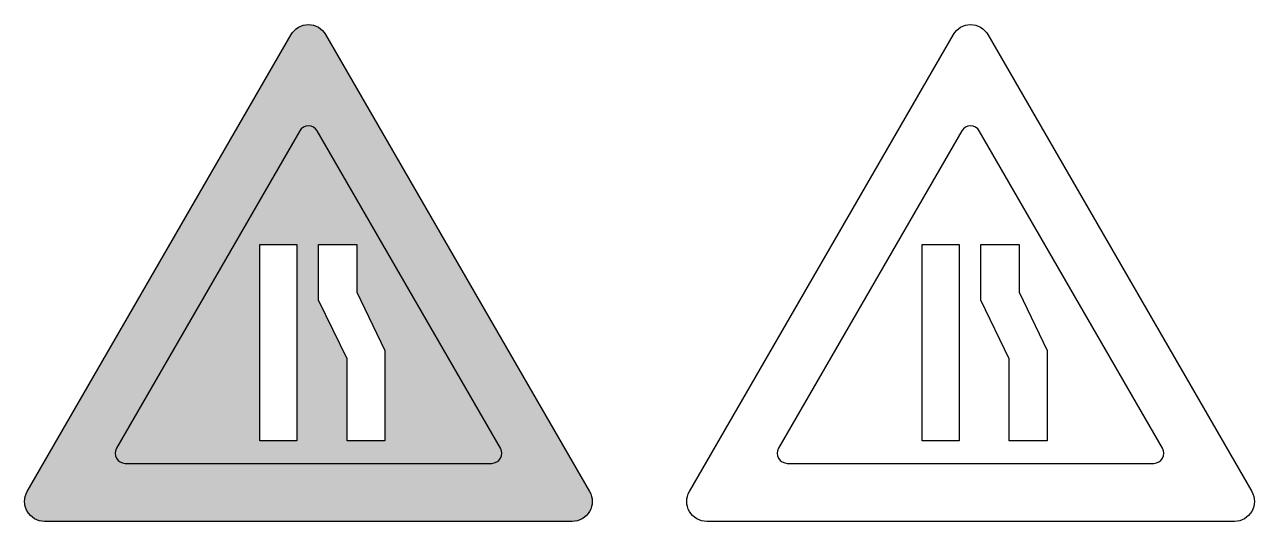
# Model space of a CAD drawing. Extents: x 607 to 1907, y 6 to 531.
import ezdxf

# ---------------------------------------------------------------- set-up
doc = ezdxf.new("R2010")
doc.units = 0
doc.header["$MEASUREMENT"] = 0

msp = doc.modelspace()

# ---------------------------------------------------------------- hatches: boundary and pattern name
h = msp.add_hatch(color=1)
edge = h.paths.add_edge_path()
edge.add_line((925.0437323449285, 520.306), (1204.046732344928, 37.07229999999998))
edge.add_arc((1185.829286291775, 26.57971014307119), 21.02307738189787, -89.9524529491373, 29.940386055489512, ccw=False)
edge.add_line((1185.846732344928, 5.55664), (627.8517323449285, 5.558590000000001))
edge.add_arc((627.8706273106634, 26.58016812057474), 21.02158661231728, 150.0527378198387, 269.9485004649556, ccw=False)
edge.add_line((609.6557323449283, 37.0742), (888.6517323449282, 520.306))
edge.add_arc((906.8477323449283, 509.779073385161), 21.02166977083914, 30.050656878707116, 149.9493431212929, ccw=False)
edge = h.paths.add_edge_path(flags=16)
edge.add_arc((1100.61742086282, 77.5528852581472), 10.60508934598243, 270.0503068552257, 389.9455535669123)
edge.add_line((1109.806732344928, 82.8467), (916.0287323449281, 418.479))
edge.add_arc((906.8492323449282, 413.1674854933663), 10.60544231063372, 30.05487035694171, 149.9451296430583)
edge.add_line((897.6697323449282, 418.479), (703.8937323449284, 82.84620000000001))
edge.add_arc((713.0827508439257, 77.55221549146778), 10.60492022372139, 150.0528615176328, 269.9458725023034)
edge.add_line((713.0727323449285, 66.9473), (1100.626732344929, 66.9478))
h = msp.add_hatch(color=7)
h.paths.add_polyline_path([(916.0287323449281, 418.479, 0.576712), (897.6697323449282, 418.479), (703.8937323449284, 82.8462, 0.5767280000000001), (713.0727323449285, 66.9473), (1100.626732344929, 66.9478, 0.5767410000000001), (1109.806732344928, 82.8467)])
h.paths.add_polyline_path([(958.0757323449282, 247.9149999999998), (987.7267323449283, 186.3739999999998), (987.7267323449282, 90.69379999999998), (947.7437323449284, 90.6938), (947.743732344928, 177.39), (917.6467323449284, 239.38), (917.6467323449283, 298.2259999999999), (958.0757323449282, 298.226)], flags=16)
h.paths.add_polyline_path([(894.7377323449284, 90.6938), (855.6567323449283, 90.6938), (855.6567323449283, 298.2260000000001), (894.7377323449285, 298.226)], flags=16)

# ---------------------------------------------------------------- linework, layer by layer
at = {"color": 1}
msp.add_lwpolyline([(925.0437323449285, 520.306), (1204.046732344928, 37.0723, -0.576727), (1185.846732344928, 5.55664), (627.8517323449285, 5.558590000000001, -0.5767439999999999), (609.6557323449283, 37.0742), (888.6517323449282, 520.306, -0.576761)], format="xyb", close=True, dxfattribs=at)
for points in [[(1625.043732344929, 520.306), (1904.046732344928, 37.0723, -0.576727), (1885.846732344929, 5.55664), (1327.851732344929, 5.558590000000001, -0.5767439999999999), (1309.655732344929, 37.0742), (1588.651732344928, 520.306, -0.576761)], [(1100.626732344929, 66.9478, 0.576741), (1109.806732344928, 82.8467), (916.0287323449281, 418.479, 0.576712), (897.6697323449282, 418.479), (703.8937323449284, 82.8462, 0.576728), (713.0727323449285, 66.9473)], [(1800.626732344929, 66.9478, 0.576741), (1809.806732344929, 82.8467), (1616.028732344928, 418.479, 0.576712), (1597.669732344928, 418.479), (1403.893732344929, 82.8462, 0.576728), (1413.072732344929, 66.9473)]]:
    msp.add_lwpolyline(points, format="xyb", close=True)
for points in [[(894.7377323449284, 298.226), (894.7377323449284, 90.6938), (855.6567323449283, 90.6938), (855.6567323449283, 298.226)], [(958.0757323449282, 298.226), (958.0757323449282, 247.915), (987.7267323449285, 186.374), (987.7267323449285, 90.6938), (947.7437323449283, 90.6938), (947.7437323449283, 177.39), (917.6467323449283, 239.38), (917.6467323449283, 298.226)], [(1594.737732344929, 298.226), (1594.737732344929, 90.6938), (1555.656732344929, 90.6938), (1555.656732344929, 298.226)], [(1658.075732344928, 298.226), (1658.075732344928, 247.915), (1687.726732344929, 186.374), (1687.726732344929, 90.6938), (1647.743732344929, 90.6938), (1647.743732344929, 177.39), (1617.646732344929, 239.38), (1617.646732344929, 298.226)]]:
    msp.add_lwpolyline(points, close=True)

doc.saveas('drawing.dxf')
